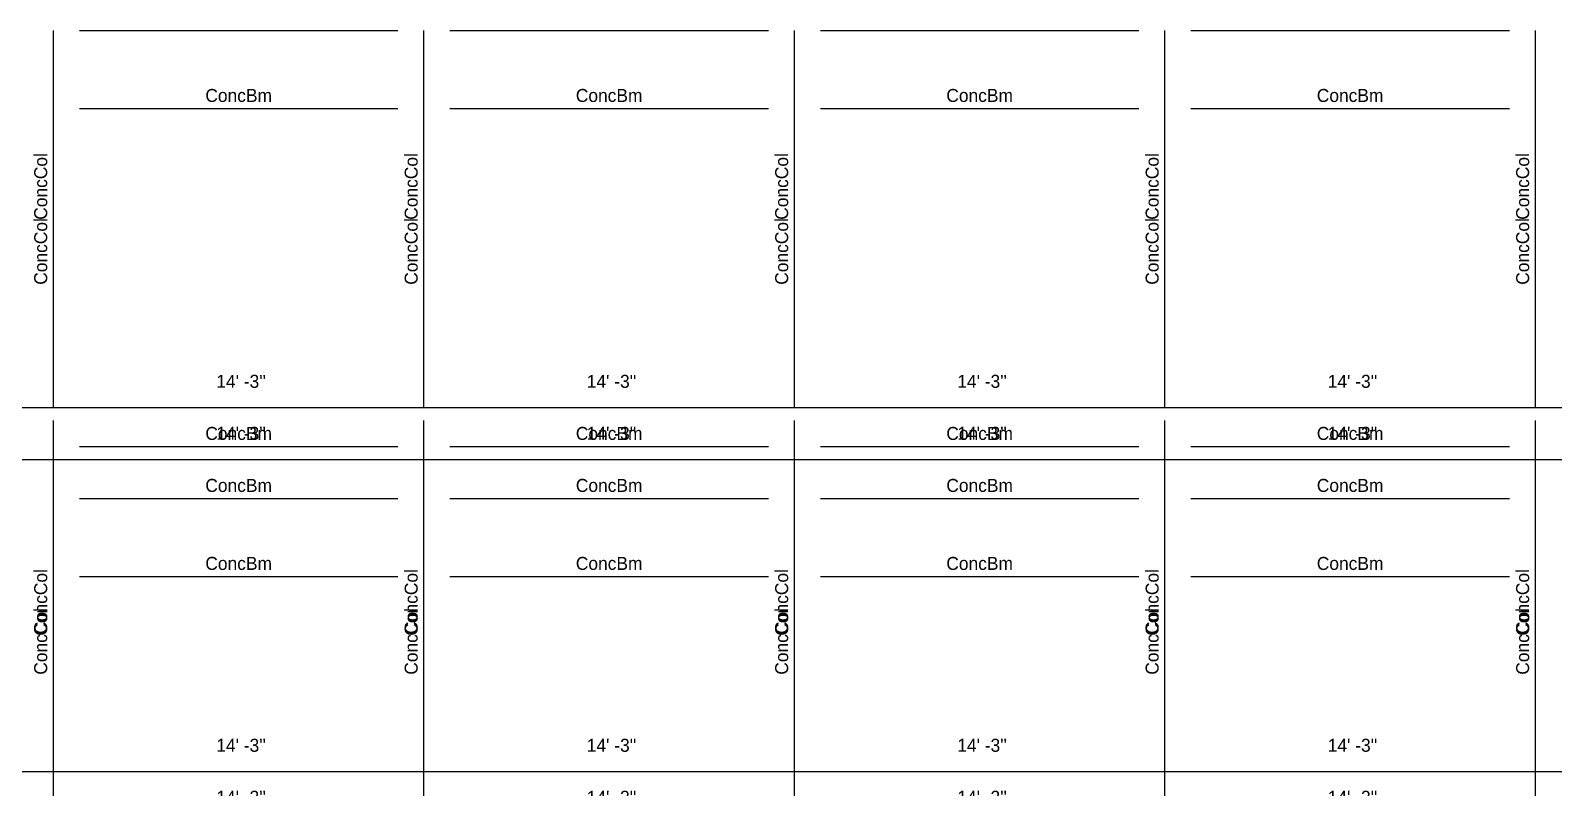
# Model space of a CAD drawing. Extents: x -38 to 2998, y -195 to 11529.
# Drawn here: x 1589 to 2292, y 227 to 576 of the extents above; entities that cross this region are included whole.
import ezdxf
from ezdxf.enums import TextEntityAlignment as Align

# ---------------------------------------------------------------- set-up
doc = ezdxf.new("R2010")
doc.units = 0
doc.header["$MEASUREMENT"] = 0
doc.layers.get('0').update_dxf_attribs({"linetype": 'CONTINUOUS'})
for name, color, linetype in [('CENTERLINES', 7, 'CONTINUOUS'), ('DIMENSIONS', 4, 'CONTINUOUS'), ('TEXT', 5, 'CONTINUOUS')]:
    doc.layers.add(name, color=color, linetype=linetype)
doc.dimstyles.get("Standard").update_dxf_attribs({"dimtxt": 0.18, "dimasz": 0.18, "dimexe": 0.18, "dimexo": 0.0625, "dimgap": 0.09, "dimtad": 0, "dimtih": 1, "dimtoh": 1, "dimdec": 4, "dimzin": 0, "dimtxsty": 'STANDARD', "dimcen": 0.09, "dimazin": 3, "dimtfac": 1, "dimtdec": 4, "dimtofl": 0, "dimtmove": 0, "dimatfit": 3, "dimtolj": 1, "dimtzin": 0})

# ---------------------------------------------------------------- blocks, each defined once
blk = doc.blocks.new('*D7614')
at = {"color": 1, "linetype": 'BYBLOCK'}
for points in [[(1433.73, 214.77), (1432.67, 213.71), (1425.25, 206.29), (1424.19, 205.23)], [(1604.73, 214.77), (1603.67, 213.71), (1596.25, 206.29), (1595.19, 205.23)]]:
    blk.add_solid(points, dxfattribs=at)
at = {"layer": 'DIMENSIONS', "color": 9, "linetype": 'BYBLOCK'}
for p, q in [((1428.96, 210), (1428.96, 228)), ((1599.96, 210), (1599.96, 228))]:
    blk.add_line(p, q, dxfattribs=at)
at = {"layer": 'DIMENSIONS', "color": 0, "linetype": 'BYBLOCK'}
blk.add_line((1428.96, 210), (1599.96, 210), dxfattribs=at)
at = {"layer": 'DIMENSIONS', "color": 0, "linetype": 'BYBLOCK', "insert": (1514.46, 222), "char_height": 6, "attachment_point": 5}
blk.add_mtext("\\A1; 14' -3''", dxfattribs=at)
blk = doc.blocks.new('*D7615')
at = {"color": 1, "linetype": 'BYBLOCK'}
for points in [[(1604.73, 214.77), (1603.67, 213.71), (1596.25, 206.29), (1595.19, 205.23)], [(1775.73, 214.77), (1774.67, 213.71), (1767.25, 206.29), (1766.19, 205.23)]]:
    blk.add_solid(points, dxfattribs=at)
at = {"layer": 'DIMENSIONS', "color": 9, "linetype": 'BYBLOCK'}
for p, q in [((1599.96, 210), (1599.96, 228)), ((1770.96, 210), (1770.96, 228))]:
    blk.add_line(p, q, dxfattribs=at)
at = {"layer": 'DIMENSIONS', "color": 0, "linetype": 'BYBLOCK'}
blk.add_line((1599.96, 210), (1770.96, 210), dxfattribs=at)
at = {"layer": 'DIMENSIONS', "color": 0, "linetype": 'BYBLOCK', "insert": (1685.46, 222), "char_height": 6, "attachment_point": 5}
blk.add_mtext("\\A1; 14' -3''", dxfattribs=at)
blk = doc.blocks.new('*D7616')
at = {"color": 1, "linetype": 'BYBLOCK'}
for points in [[(1775.73, 214.77), (1774.67, 213.71), (1767.25, 206.29), (1766.19, 205.23)], [(1946.73, 214.77), (1945.67, 213.71), (1938.25, 206.29), (1937.19, 205.23)]]:
    blk.add_solid(points, dxfattribs=at)
at = {"layer": 'DIMENSIONS', "color": 9, "linetype": 'BYBLOCK'}
for p, q in [((1770.96, 210), (1770.96, 228)), ((1941.96, 210), (1941.96, 228))]:
    blk.add_line(p, q, dxfattribs=at)
at = {"layer": 'DIMENSIONS', "color": 0, "linetype": 'BYBLOCK'}
blk.add_line((1770.96, 210), (1941.96, 210), dxfattribs=at)
at = {"layer": 'DIMENSIONS', "color": 0, "linetype": 'BYBLOCK', "insert": (1856.46, 222), "char_height": 6, "attachment_point": 5}
blk.add_mtext("\\A1; 14' -3''", dxfattribs=at)
blk = doc.blocks.new('*D7617')
at = {"color": 1, "linetype": 'BYBLOCK'}
for points in [[(1946.73, 214.77), (1945.67, 213.71), (1938.25, 206.29), (1937.19, 205.23)], [(2117.73, 214.77), (2116.67, 213.71), (2109.25, 206.29), (2108.19, 205.23)]]:
    blk.add_solid(points, dxfattribs=at)
at = {"layer": 'DIMENSIONS', "color": 9, "linetype": 'BYBLOCK'}
for p, q in [((1941.96, 210), (1941.96, 228)), ((2112.96, 210), (2112.96, 228))]:
    blk.add_line(p, q, dxfattribs=at)
at = {"layer": 'DIMENSIONS', "color": 0, "linetype": 'BYBLOCK'}
blk.add_line((1941.96, 210), (2112.96, 210), dxfattribs=at)
at = {"layer": 'DIMENSIONS', "color": 0, "linetype": 'BYBLOCK', "insert": (2027.46, 222), "char_height": 6, "attachment_point": 5}
blk.add_mtext("\\A1; 14' -3''", dxfattribs=at)
blk = doc.blocks.new('*D7618')
at = {"color": 1, "linetype": 'BYBLOCK'}
for points in [[(2117.73, 214.77), (2116.67, 213.71), (2109.25, 206.29), (2108.19, 205.23)], [(2288.73, 214.77), (2287.67, 213.71), (2280.25, 206.29), (2279.19, 205.23)]]:
    blk.add_solid(points, dxfattribs=at)
at = {"layer": 'DIMENSIONS', "color": 9, "linetype": 'BYBLOCK'}
for p, q in [((2112.96, 210), (2112.96, 228)), ((2283.96, 210), (2283.96, 228))]:
    blk.add_line(p, q, dxfattribs=at)
at = {"layer": 'DIMENSIONS', "color": 0, "linetype": 'BYBLOCK'}
blk.add_line((2112.96, 210), (2283.96, 210), dxfattribs=at)
at = {"layer": 'DIMENSIONS', "color": 0, "linetype": 'BYBLOCK', "insert": (2198.46, 222), "char_height": 6, "attachment_point": 5}
blk.add_mtext("\\A1; 14' -3''", dxfattribs=at)
blk = doc.blocks.new('*D7619')
at = {"color": 1, "linetype": 'BYBLOCK'}
for points in [[(2288.73, 214.77), (2287.67, 213.71), (2280.25, 206.29), (2279.19, 205.23)], [(2459.73, 214.77), (2458.67, 213.71), (2451.25, 206.29), (2450.19, 205.23)]]:
    blk.add_solid(points, dxfattribs=at)
at = {"layer": 'DIMENSIONS', "color": 9, "linetype": 'BYBLOCK'}
for p, q in [((2283.96, 210), (2283.96, 228)), ((2454.96, 210), (2454.96, 228))]:
    blk.add_line(p, q, dxfattribs=at)
at = {"layer": 'DIMENSIONS', "color": 0, "linetype": 'BYBLOCK'}
blk.add_line((2283.96, 210), (2454.96, 210), dxfattribs=at)
at = {"layer": 'DIMENSIONS', "color": 0, "linetype": 'BYBLOCK', "insert": (2369.46, 222), "char_height": 6, "attachment_point": 5}
blk.add_mtext("\\A1; 14' -3''", dxfattribs=at)
blk = doc.blocks.new('*D7635')
at = {"color": 1, "linetype": 'BYBLOCK'}
for points in [[(1433.73, 406.77), (1432.67, 405.71), (1425.25, 398.29), (1424.19, 397.23)], [(1604.73, 406.77), (1603.67, 405.71), (1596.25, 398.29), (1595.19, 397.23)]]:
    blk.add_solid(points, dxfattribs=at)
at = {"layer": 'DIMENSIONS', "color": 9, "linetype": 'BYBLOCK'}
for p, q in [((1428.96, 402), (1428.96, 420)), ((1599.96, 402), (1599.96, 420))]:
    blk.add_line(p, q, dxfattribs=at)
at = {"layer": 'DIMENSIONS', "color": 0, "linetype": 'BYBLOCK'}
blk.add_line((1428.96, 402), (1599.96, 402), dxfattribs=at)
at = {"layer": 'DIMENSIONS', "color": 0, "linetype": 'BYBLOCK', "insert": (1514.46, 414), "char_height": 6, "attachment_point": 5}
blk.add_mtext("\\A1; 14' -3''", dxfattribs=at)
blk = doc.blocks.new('*D7636')
at = {"color": 1, "linetype": 'BYBLOCK'}
for points in [[(1604.73, 406.77), (1603.67, 405.71), (1596.25, 398.29), (1595.19, 397.23)], [(1775.73, 406.77), (1774.67, 405.71), (1767.25, 398.29), (1766.19, 397.23)]]:
    blk.add_solid(points, dxfattribs=at)
at = {"layer": 'DIMENSIONS', "color": 9, "linetype": 'BYBLOCK'}
for p, q in [((1599.96, 402), (1599.96, 420)), ((1770.96, 402), (1770.96, 420))]:
    blk.add_line(p, q, dxfattribs=at)
at = {"layer": 'DIMENSIONS', "color": 0, "linetype": 'BYBLOCK'}
blk.add_line((1599.96, 402), (1770.96, 402), dxfattribs=at)
at = {"layer": 'DIMENSIONS', "color": 0, "linetype": 'BYBLOCK', "insert": (1685.46, 414), "char_height": 6, "attachment_point": 5}
blk.add_mtext("\\A1; 14' -3''", dxfattribs=at)
blk = doc.blocks.new('*D7637')
at = {"color": 1, "linetype": 'BYBLOCK'}
for points in [[(1775.73, 406.77), (1774.67, 405.71), (1767.25, 398.29), (1766.19, 397.23)], [(1946.73, 406.77), (1945.67, 405.71), (1938.25, 398.29), (1937.19, 397.23)]]:
    blk.add_solid(points, dxfattribs=at)
at = {"layer": 'DIMENSIONS', "color": 9, "linetype": 'BYBLOCK'}
for p, q in [((1770.96, 402), (1770.96, 420)), ((1941.96, 402), (1941.96, 420))]:
    blk.add_line(p, q, dxfattribs=at)
at = {"layer": 'DIMENSIONS', "color": 0, "linetype": 'BYBLOCK'}
blk.add_line((1770.96, 402), (1941.96, 402), dxfattribs=at)
at = {"layer": 'DIMENSIONS', "color": 0, "linetype": 'BYBLOCK', "insert": (1856.46, 414), "char_height": 6, "attachment_point": 5}
blk.add_mtext("\\A1; 14' -3''", dxfattribs=at)
blk = doc.blocks.new('*D7638')
at = {"color": 1, "linetype": 'BYBLOCK'}
for points in [[(1946.73, 406.77), (1945.67, 405.71), (1938.25, 398.29), (1937.19, 397.23)], [(2117.73, 406.77), (2116.67, 405.71), (2109.25, 398.29), (2108.19, 397.23)]]:
    blk.add_solid(points, dxfattribs=at)
at = {"layer": 'DIMENSIONS', "color": 9, "linetype": 'BYBLOCK'}
for p, q in [((1941.96, 402), (1941.96, 420)), ((2112.96, 402), (2112.96, 420))]:
    blk.add_line(p, q, dxfattribs=at)
at = {"layer": 'DIMENSIONS', "color": 0, "linetype": 'BYBLOCK'}
blk.add_line((1941.96, 402), (2112.96, 402), dxfattribs=at)
at = {"layer": 'DIMENSIONS', "color": 0, "linetype": 'BYBLOCK', "insert": (2027.46, 414), "char_height": 6, "attachment_point": 5}
blk.add_mtext("\\A1; 14' -3''", dxfattribs=at)
blk = doc.blocks.new('*D7639')
at = {"color": 1, "linetype": 'BYBLOCK'}
for points in [[(2117.73, 406.77), (2116.67, 405.71), (2109.25, 398.29), (2108.19, 397.23)], [(2288.73, 406.77), (2287.67, 405.71), (2280.25, 398.29), (2279.19, 397.23)]]:
    blk.add_solid(points, dxfattribs=at)
at = {"layer": 'DIMENSIONS', "color": 9, "linetype": 'BYBLOCK'}
for p, q in [((2112.96, 402), (2112.96, 420)), ((2283.96, 402), (2283.96, 420))]:
    blk.add_line(p, q, dxfattribs=at)
at = {"layer": 'DIMENSIONS', "color": 0, "linetype": 'BYBLOCK'}
blk.add_line((2112.96, 402), (2283.96, 402), dxfattribs=at)
at = {"layer": 'DIMENSIONS', "color": 0, "linetype": 'BYBLOCK', "insert": (2198.46, 414), "char_height": 6, "attachment_point": 5}
blk.add_mtext("\\A1; 14' -3''", dxfattribs=at)
blk = doc.blocks.new('*D7640')
at = {"color": 1, "linetype": 'BYBLOCK'}
for points in [[(2288.73, 406.77), (2287.67, 405.71), (2280.25, 398.29), (2279.19, 397.23)], [(2459.73, 406.77), (2458.67, 405.71), (2451.25, 398.29), (2450.19, 397.23)]]:
    blk.add_solid(points, dxfattribs=at)
at = {"layer": 'DIMENSIONS', "color": 9, "linetype": 'BYBLOCK'}
for p, q in [((2283.96, 402), (2283.96, 420)), ((2454.96, 402), (2454.96, 420))]:
    blk.add_line(p, q, dxfattribs=at)
at = {"layer": 'DIMENSIONS', "color": 0, "linetype": 'BYBLOCK'}
blk.add_line((2283.96, 402), (2454.96, 402), dxfattribs=at)
at = {"layer": 'DIMENSIONS', "color": 0, "linetype": 'BYBLOCK', "insert": (2369.46, 414), "char_height": 6, "attachment_point": 5}
blk.add_mtext("\\A1; 14' -3''", dxfattribs=at)
blk = doc.blocks.new('*D8105')
at = {"color": 1, "linetype": 'BYBLOCK'}
for points in [[(1433.73, 382.77), (1432.67, 381.71), (1425.25, 374.29), (1424.19, 373.23)], [(1604.73, 382.77), (1603.67, 381.71), (1596.25, 374.29), (1595.19, 373.23)]]:
    blk.add_solid(points, dxfattribs=at)
at = {"layer": 'DIMENSIONS', "color": 9, "linetype": 'BYBLOCK'}
for p, q in [((1428.96, 378), (1428.96, 396)), ((1599.96, 378), (1599.96, 396))]:
    blk.add_line(p, q, dxfattribs=at)
at = {"layer": 'DIMENSIONS', "color": 0, "linetype": 'BYBLOCK'}
blk.add_line((1428.96, 378), (1599.96, 378), dxfattribs=at)
at = {"layer": 'DIMENSIONS', "color": 0, "linetype": 'BYBLOCK', "insert": (1514.46, 390), "char_height": 6, "attachment_point": 5}
blk.add_mtext("\\A1; 14' -3''", dxfattribs=at)
blk = doc.blocks.new('*D8106')
at = {"color": 1, "linetype": 'BYBLOCK'}
for points in [[(1604.73, 382.77), (1603.67, 381.71), (1596.25, 374.29), (1595.19, 373.23)], [(1775.73, 382.77), (1774.67, 381.71), (1767.25, 374.29), (1766.19, 373.23)]]:
    blk.add_solid(points, dxfattribs=at)
at = {"layer": 'DIMENSIONS', "color": 9, "linetype": 'BYBLOCK'}
for p, q in [((1599.96, 378), (1599.96, 396)), ((1770.96, 378), (1770.96, 396))]:
    blk.add_line(p, q, dxfattribs=at)
at = {"layer": 'DIMENSIONS', "color": 0, "linetype": 'BYBLOCK'}
blk.add_line((1599.96, 378), (1770.96, 378), dxfattribs=at)
at = {"layer": 'DIMENSIONS', "color": 0, "linetype": 'BYBLOCK', "insert": (1685.46, 390), "char_height": 6, "attachment_point": 5}
blk.add_mtext("\\A1; 14' -3''", dxfattribs=at)
blk = doc.blocks.new('*D8107')
at = {"color": 1, "linetype": 'BYBLOCK'}
for points in [[(1775.73, 382.77), (1774.67, 381.71), (1767.25, 374.29), (1766.19, 373.23)], [(1946.73, 382.77), (1945.67, 381.71), (1938.25, 374.29), (1937.19, 373.23)]]:
    blk.add_solid(points, dxfattribs=at)
at = {"layer": 'DIMENSIONS', "color": 9, "linetype": 'BYBLOCK'}
for p, q in [((1770.96, 378), (1770.96, 396)), ((1941.96, 378), (1941.96, 396))]:
    blk.add_line(p, q, dxfattribs=at)
at = {"layer": 'DIMENSIONS', "color": 0, "linetype": 'BYBLOCK'}
blk.add_line((1770.96, 378), (1941.96, 378), dxfattribs=at)
at = {"layer": 'DIMENSIONS', "color": 0, "linetype": 'BYBLOCK', "insert": (1856.46, 390), "char_height": 6, "attachment_point": 5}
blk.add_mtext("\\A1; 14' -3''", dxfattribs=at)
blk = doc.blocks.new('*D8108')
at = {"color": 1, "linetype": 'BYBLOCK'}
for points in [[(1946.73, 382.77), (1945.67, 381.71), (1938.25, 374.29), (1937.19, 373.23)], [(2117.73, 382.77), (2116.67, 381.71), (2109.25, 374.29), (2108.19, 373.23)]]:
    blk.add_solid(points, dxfattribs=at)
at = {"layer": 'DIMENSIONS', "color": 9, "linetype": 'BYBLOCK'}
for p, q in [((1941.96, 378), (1941.96, 396)), ((2112.96, 378), (2112.96, 396))]:
    blk.add_line(p, q, dxfattribs=at)
at = {"layer": 'DIMENSIONS', "color": 0, "linetype": 'BYBLOCK'}
blk.add_line((1941.96, 378), (2112.96, 378), dxfattribs=at)
at = {"layer": 'DIMENSIONS', "color": 0, "linetype": 'BYBLOCK', "insert": (2027.46, 390), "char_height": 6, "attachment_point": 5}
blk.add_mtext("\\A1; 14' -3''", dxfattribs=at)
blk = doc.blocks.new('*D8109')
at = {"color": 1, "linetype": 'BYBLOCK'}
for points in [[(2117.73, 382.77), (2116.67, 381.71), (2109.25, 374.29), (2108.19, 373.23)], [(2288.73, 382.77), (2287.67, 381.71), (2280.25, 374.29), (2279.19, 373.23)]]:
    blk.add_solid(points, dxfattribs=at)
at = {"layer": 'DIMENSIONS', "color": 9, "linetype": 'BYBLOCK'}
for p, q in [((2112.96, 378), (2112.96, 396)), ((2283.96, 378), (2283.96, 396))]:
    blk.add_line(p, q, dxfattribs=at)
at = {"layer": 'DIMENSIONS', "color": 0, "linetype": 'BYBLOCK'}
blk.add_line((2112.96, 378), (2283.96, 378), dxfattribs=at)
at = {"layer": 'DIMENSIONS', "color": 0, "linetype": 'BYBLOCK', "insert": (2198.46, 390), "char_height": 6, "attachment_point": 5}
blk.add_mtext("\\A1; 14' -3''", dxfattribs=at)
blk = doc.blocks.new('*D8110')
at = {"color": 1, "linetype": 'BYBLOCK'}
for points in [[(2288.73, 382.77), (2287.67, 381.71), (2280.25, 374.29), (2279.19, 373.23)], [(2459.73, 382.77), (2458.67, 381.71), (2451.25, 374.29), (2450.19, 373.23)]]:
    blk.add_solid(points, dxfattribs=at)
at = {"layer": 'DIMENSIONS', "color": 9, "linetype": 'BYBLOCK'}
for p, q in [((2283.96, 378), (2283.96, 396)), ((2454.96, 378), (2454.96, 396))]:
    blk.add_line(p, q, dxfattribs=at)
at = {"layer": 'DIMENSIONS', "color": 0, "linetype": 'BYBLOCK'}
blk.add_line((2283.96, 378), (2454.96, 378), dxfattribs=at)
at = {"layer": 'DIMENSIONS', "color": 0, "linetype": 'BYBLOCK', "insert": (2369.46, 390), "char_height": 6, "attachment_point": 5}
blk.add_mtext("\\A1; 14' -3''", dxfattribs=at)
blk = doc.blocks.new('*D8575')
at = {"color": 1, "linetype": 'BYBLOCK'}
for points in [[(1433.73, 382.77), (1432.67, 381.71), (1425.25, 374.29), (1424.19, 373.23)], [(1604.73, 382.77), (1603.67, 381.71), (1596.25, 374.29), (1595.19, 373.23)]]:
    blk.add_solid(points, dxfattribs=at)
at = {"layer": 'DIMENSIONS', "color": 9, "linetype": 'BYBLOCK'}
for p, q in [((1428.96, 378), (1428.96, 396)), ((1599.96, 378), (1599.96, 396))]:
    blk.add_line(p, q, dxfattribs=at)
at = {"layer": 'DIMENSIONS', "color": 0, "linetype": 'BYBLOCK'}
blk.add_line((1428.96, 378), (1599.96, 378), dxfattribs=at)
at = {"layer": 'DIMENSIONS', "color": 0, "linetype": 'BYBLOCK', "insert": (1514.46, 390), "char_height": 6, "attachment_point": 5}
blk.add_mtext("\\A1; 14' -3''", dxfattribs=at)
blk = doc.blocks.new('*D8576')
at = {"color": 1, "linetype": 'BYBLOCK'}
for points in [[(1604.73, 382.77), (1603.67, 381.71), (1596.25, 374.29), (1595.19, 373.23)], [(1775.73, 382.77), (1774.67, 381.71), (1767.25, 374.29), (1766.19, 373.23)]]:
    blk.add_solid(points, dxfattribs=at)
at = {"layer": 'DIMENSIONS', "color": 9, "linetype": 'BYBLOCK'}
for p, q in [((1599.96, 378), (1599.96, 396)), ((1770.96, 378), (1770.96, 396))]:
    blk.add_line(p, q, dxfattribs=at)
at = {"layer": 'DIMENSIONS', "color": 0, "linetype": 'BYBLOCK'}
blk.add_line((1599.96, 378), (1770.96, 378), dxfattribs=at)
at = {"layer": 'DIMENSIONS', "color": 0, "linetype": 'BYBLOCK', "insert": (1685.46, 390), "char_height": 6, "attachment_point": 5}
blk.add_mtext("\\A1; 14' -3''", dxfattribs=at)
blk = doc.blocks.new('*D8577')
at = {"color": 1, "linetype": 'BYBLOCK'}
for points in [[(1775.73, 382.77), (1774.67, 381.71), (1767.25, 374.29), (1766.19, 373.23)], [(1946.73, 382.77), (1945.67, 381.71), (1938.25, 374.29), (1937.19, 373.23)]]:
    blk.add_solid(points, dxfattribs=at)
at = {"layer": 'DIMENSIONS', "color": 9, "linetype": 'BYBLOCK'}
for p, q in [((1770.96, 378), (1770.96, 396)), ((1941.96, 378), (1941.96, 396))]:
    blk.add_line(p, q, dxfattribs=at)
at = {"layer": 'DIMENSIONS', "color": 0, "linetype": 'BYBLOCK'}
blk.add_line((1770.96, 378), (1941.96, 378), dxfattribs=at)
at = {"layer": 'DIMENSIONS', "color": 0, "linetype": 'BYBLOCK', "insert": (1856.46, 390), "char_height": 6, "attachment_point": 5}
blk.add_mtext("\\A1; 14' -3''", dxfattribs=at)
blk = doc.blocks.new('*D8578')
at = {"color": 1, "linetype": 'BYBLOCK'}
for points in [[(1946.73, 382.77), (1945.67, 381.71), (1938.25, 374.29), (1937.19, 373.23)], [(2117.73, 382.77), (2116.67, 381.71), (2109.25, 374.29), (2108.19, 373.23)]]:
    blk.add_solid(points, dxfattribs=at)
at = {"layer": 'DIMENSIONS', "color": 9, "linetype": 'BYBLOCK'}
for p, q in [((1941.96, 378), (1941.96, 396)), ((2112.96, 378), (2112.96, 396))]:
    blk.add_line(p, q, dxfattribs=at)
at = {"layer": 'DIMENSIONS', "color": 0, "linetype": 'BYBLOCK'}
blk.add_line((1941.96, 378), (2112.96, 378), dxfattribs=at)
at = {"layer": 'DIMENSIONS', "color": 0, "linetype": 'BYBLOCK', "insert": (2027.46, 390), "char_height": 6, "attachment_point": 5}
blk.add_mtext("\\A1; 14' -3''", dxfattribs=at)
blk = doc.blocks.new('*D8579')
at = {"color": 1, "linetype": 'BYBLOCK'}
for points in [[(2117.73, 382.77), (2116.67, 381.71), (2109.25, 374.29), (2108.19, 373.23)], [(2288.73, 382.77), (2287.67, 381.71), (2280.25, 374.29), (2279.19, 373.23)]]:
    blk.add_solid(points, dxfattribs=at)
at = {"layer": 'DIMENSIONS', "color": 9, "linetype": 'BYBLOCK'}
for p, q in [((2112.96, 378), (2112.96, 396)), ((2283.96, 378), (2283.96, 396))]:
    blk.add_line(p, q, dxfattribs=at)
at = {"layer": 'DIMENSIONS', "color": 0, "linetype": 'BYBLOCK'}
blk.add_line((2112.96, 378), (2283.96, 378), dxfattribs=at)
at = {"layer": 'DIMENSIONS', "color": 0, "linetype": 'BYBLOCK', "insert": (2198.46, 390), "char_height": 6, "attachment_point": 5}
blk.add_mtext("\\A1; 14' -3''", dxfattribs=at)
blk = doc.blocks.new('*D8580')
at = {"color": 1, "linetype": 'BYBLOCK'}
for points in [[(2288.73, 382.77), (2287.67, 381.71), (2280.25, 374.29), (2279.19, 373.23)], [(2459.73, 382.77), (2458.67, 381.71), (2451.25, 374.29), (2450.19, 373.23)]]:
    blk.add_solid(points, dxfattribs=at)
at = {"layer": 'DIMENSIONS', "color": 9, "linetype": 'BYBLOCK'}
for p, q in [((2283.96, 378), (2283.96, 396)), ((2454.96, 378), (2454.96, 396))]:
    blk.add_line(p, q, dxfattribs=at)
at = {"layer": 'DIMENSIONS', "color": 0, "linetype": 'BYBLOCK'}
blk.add_line((2283.96, 378), (2454.96, 378), dxfattribs=at)
at = {"layer": 'DIMENSIONS', "color": 0, "linetype": 'BYBLOCK', "insert": (2369.46, 390), "char_height": 6, "attachment_point": 5}
blk.add_mtext("\\A1; 14' -3''", dxfattribs=at)
blk = doc.blocks.new('*D9045')
at = {"color": 1, "linetype": 'BYBLOCK'}
for points in [[(1433.73, 382.77), (1432.67, 381.71), (1425.25, 374.29), (1424.19, 373.23)], [(1604.73, 382.77), (1603.67, 381.71), (1596.25, 374.29), (1595.19, 373.23)]]:
    blk.add_solid(points, dxfattribs=at)
at = {"layer": 'DIMENSIONS', "color": 9, "linetype": 'BYBLOCK'}
for p, q in [((1428.96, 378), (1428.96, 396)), ((1599.96, 378), (1599.96, 396))]:
    blk.add_line(p, q, dxfattribs=at)
at = {"layer": 'DIMENSIONS', "color": 0, "linetype": 'BYBLOCK'}
blk.add_line((1428.96, 378), (1599.96, 378), dxfattribs=at)
at = {"layer": 'DIMENSIONS', "color": 0, "linetype": 'BYBLOCK', "insert": (1514.46, 390), "char_height": 6, "attachment_point": 5}
blk.add_mtext("\\A1; 14' -3''", dxfattribs=at)
blk = doc.blocks.new('*D9046')
at = {"color": 1, "linetype": 'BYBLOCK'}
for points in [[(1604.73, 382.77), (1603.67, 381.71), (1596.25, 374.29), (1595.19, 373.23)], [(1775.73, 382.77), (1774.67, 381.71), (1767.25, 374.29), (1766.19, 373.23)]]:
    blk.add_solid(points, dxfattribs=at)
at = {"layer": 'DIMENSIONS', "color": 9, "linetype": 'BYBLOCK'}
for p, q in [((1599.96, 378), (1599.96, 396)), ((1770.96, 378), (1770.96, 396))]:
    blk.add_line(p, q, dxfattribs=at)
at = {"layer": 'DIMENSIONS', "color": 0, "linetype": 'BYBLOCK'}
blk.add_line((1599.96, 378), (1770.96, 378), dxfattribs=at)
at = {"layer": 'DIMENSIONS', "color": 0, "linetype": 'BYBLOCK', "insert": (1685.46, 390), "char_height": 6, "attachment_point": 5}
blk.add_mtext("\\A1; 14' -3''", dxfattribs=at)
blk = doc.blocks.new('*D9047')
at = {"color": 1, "linetype": 'BYBLOCK'}
for points in [[(1775.73, 382.77), (1774.67, 381.71), (1767.25, 374.29), (1766.19, 373.23)], [(1946.73, 382.77), (1945.67, 381.71), (1938.25, 374.29), (1937.19, 373.23)]]:
    blk.add_solid(points, dxfattribs=at)
at = {"layer": 'DIMENSIONS', "color": 9, "linetype": 'BYBLOCK'}
for p, q in [((1770.96, 378), (1770.96, 396)), ((1941.96, 378), (1941.96, 396))]:
    blk.add_line(p, q, dxfattribs=at)
at = {"layer": 'DIMENSIONS', "color": 0, "linetype": 'BYBLOCK'}
blk.add_line((1770.96, 378), (1941.96, 378), dxfattribs=at)
at = {"layer": 'DIMENSIONS', "color": 0, "linetype": 'BYBLOCK', "insert": (1856.46, 390), "char_height": 6, "attachment_point": 5}
blk.add_mtext("\\A1; 14' -3''", dxfattribs=at)
blk = doc.blocks.new('*D9048')
at = {"color": 1, "linetype": 'BYBLOCK'}
for points in [[(1946.73, 382.77), (1945.67, 381.71), (1938.25, 374.29), (1937.19, 373.23)], [(2117.73, 382.77), (2116.67, 381.71), (2109.25, 374.29), (2108.19, 373.23)]]:
    blk.add_solid(points, dxfattribs=at)
at = {"layer": 'DIMENSIONS', "color": 9, "linetype": 'BYBLOCK'}
for p, q in [((1941.96, 378), (1941.96, 396)), ((2112.96, 378), (2112.96, 396))]:
    blk.add_line(p, q, dxfattribs=at)
at = {"layer": 'DIMENSIONS', "color": 0, "linetype": 'BYBLOCK'}
blk.add_line((1941.96, 378), (2112.96, 378), dxfattribs=at)
at = {"layer": 'DIMENSIONS', "color": 0, "linetype": 'BYBLOCK', "insert": (2027.46, 390), "char_height": 6, "attachment_point": 5}
blk.add_mtext("\\A1; 14' -3''", dxfattribs=at)
blk = doc.blocks.new('*D9049')
at = {"color": 1, "linetype": 'BYBLOCK'}
for points in [[(2117.73, 382.77), (2116.67, 381.71), (2109.25, 374.29), (2108.19, 373.23)], [(2288.73, 382.77), (2287.67, 381.71), (2280.25, 374.29), (2279.19, 373.23)]]:
    blk.add_solid(points, dxfattribs=at)
at = {"layer": 'DIMENSIONS', "color": 9, "linetype": 'BYBLOCK'}
for p, q in [((2112.96, 378), (2112.96, 396)), ((2283.96, 378), (2283.96, 396))]:
    blk.add_line(p, q, dxfattribs=at)
at = {"layer": 'DIMENSIONS', "color": 0, "linetype": 'BYBLOCK'}
blk.add_line((2112.96, 378), (2283.96, 378), dxfattribs=at)
at = {"layer": 'DIMENSIONS', "color": 0, "linetype": 'BYBLOCK', "insert": (2198.46, 390), "char_height": 6, "attachment_point": 5}
blk.add_mtext("\\A1; 14' -3''", dxfattribs=at)
blk = doc.blocks.new('*D9050')
at = {"color": 1, "linetype": 'BYBLOCK'}
for points in [[(2288.73, 382.77), (2287.67, 381.71), (2280.25, 374.29), (2279.19, 373.23)], [(2459.73, 382.77), (2458.67, 381.71), (2451.25, 374.29), (2450.19, 373.23)]]:
    blk.add_solid(points, dxfattribs=at)
at = {"layer": 'DIMENSIONS', "color": 9, "linetype": 'BYBLOCK'}
for p, q in [((2283.96, 378), (2283.96, 396)), ((2454.96, 378), (2454.96, 396))]:
    blk.add_line(p, q, dxfattribs=at)
at = {"layer": 'DIMENSIONS', "color": 0, "linetype": 'BYBLOCK'}
blk.add_line((2283.96, 378), (2454.96, 378), dxfattribs=at)
at = {"layer": 'DIMENSIONS', "color": 0, "linetype": 'BYBLOCK', "insert": (2369.46, 390), "char_height": 6, "attachment_point": 5}
blk.add_mtext("\\A1; 14' -3''", dxfattribs=at)
blk = doc.blocks.new('*D9515')
at = {"color": 1, "linetype": 'BYBLOCK'}
for points in [[(1433.73, 238.77), (1432.67, 237.71), (1425.25, 230.29), (1424.19, 229.23)], [(1604.73, 238.77), (1603.67, 237.71), (1596.25, 230.29), (1595.19, 229.23)]]:
    blk.add_solid(points, dxfattribs=at)
at = {"layer": 'DIMENSIONS', "color": 9, "linetype": 'BYBLOCK'}
for p, q in [((1428.96, 234), (1428.96, 252)), ((1599.96, 234), (1599.96, 252))]:
    blk.add_line(p, q, dxfattribs=at)
at = {"layer": 'DIMENSIONS', "color": 0, "linetype": 'BYBLOCK'}
blk.add_line((1428.96, 234), (1599.96, 234), dxfattribs=at)
at = {"layer": 'DIMENSIONS', "color": 0, "linetype": 'BYBLOCK', "insert": (1514.46, 246), "char_height": 6, "attachment_point": 5}
blk.add_mtext("\\A1; 14' -3''", dxfattribs=at)
blk = doc.blocks.new('*D9516')
at = {"color": 1, "linetype": 'BYBLOCK'}
for points in [[(1604.73, 238.77), (1603.67, 237.71), (1596.25, 230.29), (1595.19, 229.23)], [(1775.73, 238.77), (1774.67, 237.71), (1767.25, 230.29), (1766.19, 229.23)]]:
    blk.add_solid(points, dxfattribs=at)
at = {"layer": 'DIMENSIONS', "color": 9, "linetype": 'BYBLOCK'}
for p, q in [((1599.96, 234), (1599.96, 252)), ((1770.96, 234), (1770.96, 252))]:
    blk.add_line(p, q, dxfattribs=at)
at = {"layer": 'DIMENSIONS', "color": 0, "linetype": 'BYBLOCK'}
blk.add_line((1599.96, 234), (1770.96, 234), dxfattribs=at)
at = {"layer": 'DIMENSIONS', "color": 0, "linetype": 'BYBLOCK', "insert": (1685.46, 246), "char_height": 6, "attachment_point": 5}
blk.add_mtext("\\A1; 14' -3''", dxfattribs=at)
blk = doc.blocks.new('*D9517')
at = {"color": 1, "linetype": 'BYBLOCK'}
for points in [[(1775.73, 238.77), (1774.67, 237.71), (1767.25, 230.29), (1766.19, 229.23)], [(1946.73, 238.77), (1945.67, 237.71), (1938.25, 230.29), (1937.19, 229.23)]]:
    blk.add_solid(points, dxfattribs=at)
at = {"layer": 'DIMENSIONS', "color": 9, "linetype": 'BYBLOCK'}
for p, q in [((1770.96, 234), (1770.96, 252)), ((1941.96, 234), (1941.96, 252))]:
    blk.add_line(p, q, dxfattribs=at)
at = {"layer": 'DIMENSIONS', "color": 0, "linetype": 'BYBLOCK'}
blk.add_line((1770.96, 234), (1941.96, 234), dxfattribs=at)
at = {"layer": 'DIMENSIONS', "color": 0, "linetype": 'BYBLOCK', "insert": (1856.46, 246), "char_height": 6, "attachment_point": 5}
blk.add_mtext("\\A1; 14' -3''", dxfattribs=at)
blk = doc.blocks.new('*D9518')
at = {"color": 1, "linetype": 'BYBLOCK'}
for points in [[(1946.73, 238.77), (1945.67, 237.71), (1938.25, 230.29), (1937.19, 229.23)], [(2117.73, 238.77), (2116.67, 237.71), (2109.25, 230.29), (2108.19, 229.23)]]:
    blk.add_solid(points, dxfattribs=at)
at = {"layer": 'DIMENSIONS', "color": 9, "linetype": 'BYBLOCK'}
for p, q in [((1941.96, 234), (1941.96, 252)), ((2112.96, 234), (2112.96, 252))]:
    blk.add_line(p, q, dxfattribs=at)
at = {"layer": 'DIMENSIONS', "color": 0, "linetype": 'BYBLOCK'}
blk.add_line((1941.96, 234), (2112.96, 234), dxfattribs=at)
at = {"layer": 'DIMENSIONS', "color": 0, "linetype": 'BYBLOCK', "insert": (2027.46, 246), "char_height": 6, "attachment_point": 5}
blk.add_mtext("\\A1; 14' -3''", dxfattribs=at)
blk = doc.blocks.new('*D9519')
at = {"color": 1, "linetype": 'BYBLOCK'}
for points in [[(2117.73, 238.77), (2116.67, 237.71), (2109.25, 230.29), (2108.19, 229.23)], [(2288.73, 238.77), (2287.67, 237.71), (2280.25, 230.29), (2279.19, 229.23)]]:
    blk.add_solid(points, dxfattribs=at)
at = {"layer": 'DIMENSIONS', "color": 9, "linetype": 'BYBLOCK'}
for p, q in [((2112.96, 234), (2112.96, 252)), ((2283.96, 234), (2283.96, 252))]:
    blk.add_line(p, q, dxfattribs=at)
at = {"layer": 'DIMENSIONS', "color": 0, "linetype": 'BYBLOCK'}
blk.add_line((2112.96, 234), (2283.96, 234), dxfattribs=at)
at = {"layer": 'DIMENSIONS', "color": 0, "linetype": 'BYBLOCK', "insert": (2198.46, 246), "char_height": 6, "attachment_point": 5}
blk.add_mtext("\\A1; 14' -3''", dxfattribs=at)
blk = doc.blocks.new('*D9520')
at = {"color": 1, "linetype": 'BYBLOCK'}
for points in [[(2288.73, 238.77), (2287.67, 237.71), (2280.25, 230.29), (2279.19, 229.23)], [(2459.73, 238.77), (2458.67, 237.71), (2451.25, 230.29), (2450.19, 229.23)]]:
    blk.add_solid(points, dxfattribs=at)
at = {"layer": 'DIMENSIONS', "color": 9, "linetype": 'BYBLOCK'}
for p, q in [((2283.96, 234), (2283.96, 252)), ((2454.96, 234), (2454.96, 252))]:
    blk.add_line(p, q, dxfattribs=at)
at = {"layer": 'DIMENSIONS', "color": 0, "linetype": 'BYBLOCK'}
blk.add_line((2283.96, 234), (2454.96, 234), dxfattribs=at)
at = {"layer": 'DIMENSIONS', "color": 0, "linetype": 'BYBLOCK', "insert": (2369.46, 246), "char_height": 6, "attachment_point": 5}
blk.add_mtext("\\A1; 14' -3''", dxfattribs=at)

msp = doc.modelspace()

# ---------------------------------------------------------------- linework, layer by layer
at = {"layer": 'CENTERLINES', "color": 0, "linetype": 'CONTINUOUS'}
for p, q in [((1599.96, 432), (1599.96, 576)), ((1611.96, 576), (1758.96, 576)), ((1770.96, 432), (1770.96, 576)), ((1782.96, 576), (1929.96, 576)), ((1941.96, 432), (1941.96, 576)), ((1953.96, 576), (2100.96, 576)), ((2112.96, 432), (2112.96, 576)), ((2124.96, 576), (2271.96, 576)), ((2283.96, 432), (2283.96, 576)), ((1599.96, 408), (1599.96, 540)), ((1599.96, 408), (1599.96, 540)), ((1599.96, 408), (1599.96, 540)), ((1611.96, 540), (1758.96, 540)), ((1611.96, 540), (1758.96, 540)), ((1611.96, 540), (1758.96, 540)), ((1770.96, 408), (1770.96, 540)), ((1770.96, 408), (1770.96, 540)), ((1770.96, 408), (1770.96, 540)), ((1782.96, 540), (1929.96, 540)), ((1782.96, 540), (1929.96, 540)), ((1782.96, 540), (1929.96, 540)), ((1941.96, 408), (1941.96, 540)), ((1941.96, 408), (1941.96, 540)), ((1941.96, 408), (1941.96, 540)), ((1953.96, 540), (2100.96, 540)), ((1953.96, 540), (2100.96, 540)), ((1953.96, 540), (2100.96, 540)), ((2112.96, 408), (2112.96, 540)), ((2112.96, 408), (2112.96, 540)), ((2112.96, 408), (2112.96, 540)), ((2124.96, 540), (2271.96, 540)), ((2124.96, 540), (2271.96, 540)), ((2124.96, 540), (2271.96, 540)), ((2283.96, 408), (2283.96, 540)), ((2283.96, 408), (2283.96, 540)), ((2283.96, 408), (2283.96, 540)), ((1599.96, 240), (1599.96, 384)), ((1611.96, 384), (1758.96, 384)), ((1770.96, 240), (1770.96, 384)), ((1782.96, 384), (1929.96, 384)), ((1941.96, 240), (1941.96, 384)), ((1953.96, 384), (2100.96, 384)), ((2112.96, 240), (2112.96, 384)), ((2124.96, 384), (2271.96, 384)), ((2283.96, 240), (2283.96, 384)), ((1599.96, 228), (1599.96, 360)), ((1599.96, 228), (1599.96, 360)), ((1599.96, 228), (1599.96, 360)), ((1611.96, 360), (1758.96, 360)), ((1611.96, 360), (1758.96, 360)), ((1611.96, 360), (1758.96, 360)), ((1770.96, 228), (1770.96, 360)), ((1770.96, 228), (1770.96, 360)), ((1770.96, 228), (1770.96, 360)), ((1782.96, 360), (1929.96, 360)), ((1782.96, 360), (1929.96, 360)), ((1782.96, 360), (1929.96, 360)), ((1941.96, 228), (1941.96, 360)), ((1941.96, 228), (1941.96, 360)), ((1941.96, 228), (1941.96, 360)), ((1953.96, 360), (2100.96, 360)), ((1953.96, 360), (2100.96, 360)), ((1953.96, 360), (2100.96, 360)), ((2112.96, 228), (2112.96, 360)), ((2112.96, 228), (2112.96, 360)), ((2112.96, 228), (2112.96, 360)), ((2124.96, 360), (2271.96, 360)), ((2124.96, 360), (2271.96, 360)), ((2124.96, 360), (2271.96, 360)), ((2283.96, 228), (2283.96, 360)), ((2283.96, 228), (2283.96, 360)), ((2283.96, 228), (2283.96, 360)), ((1599.96, 264), (1599.96, 324)), ((1611.96, 324), (1758.96, 324)), ((1770.96, 264), (1770.96, 324)), ((1782.96, 324), (1929.96, 324)), ((1941.96, 264), (1941.96, 324)), ((1953.96, 324), (2100.96, 324)), ((2112.96, 264), (2112.96, 324)), ((2124.96, 324), (2271.96, 324)), ((2283.96, 264), (2283.96, 324))]:
    msp.add_line(p, q, dxfattribs=at)

# ---------------------------------------------------------------- texts
at = {"layer": 'TEXT', "color": 0}
for p in [(1685.46, 546), (1685.46, 546), (1685.46, 546), (1856.46, 546), (1856.46, 546), (1856.46, 546), (2027.46, 546), (2027.46, 546), (2027.46, 546), (2198.46, 546), (2198.46, 546), (2198.46, 546), (1685.46, 390), (1856.46, 390), (2027.46, 390), (2198.46, 390), (1685.46, 366), (1685.46, 366), (1685.46, 366), (1856.46, 366), (1856.46, 366), (1856.46, 366), (2027.46, 366), (2027.46, 366), (2027.46, 366), (2198.46, 366), (2198.46, 366), (2198.46, 366), (1685.46, 330), (1856.46, 330), (2027.46, 330), (2198.46, 330)]:
    msp.add_text('ConcBm', height=6, dxfattribs=at).set_placement(p, align=Align.MIDDLE)
for p in [(1593.96, 504), (1764.96, 504), (1935.96, 504), (2106.96, 504), (2277.96, 504), (1593.96, 474), (1593.96, 474), (1593.96, 474), (1764.96, 474), (1764.96, 474), (1764.96, 474), (1935.96, 474), (1935.96, 474), (1935.96, 474), (2106.96, 474), (2106.96, 474), (2106.96, 474), (2277.96, 474), (2277.96, 474), (2277.96, 474), (1593.96, 312), (1764.96, 312), (1935.96, 312), (2106.96, 312), (2277.96, 312), (1593.96, 294), (1593.96, 294), (1593.96, 294), (1593.96, 294), (1764.96, 294), (1764.96, 294), (1764.96, 294), (1764.96, 294), (1935.96, 294), (1935.96, 294), (1935.96, 294), (1935.96, 294), (2106.96, 294), (2106.96, 294), (2106.96, 294), (2106.96, 294), (2277.96, 294), (2277.96, 294), (2277.96, 294), (2277.96, 294)]:
    msp.add_text('ConcCol', height=6, rotation=90, dxfattribs=at).set_placement(p, align=Align.MIDDLE)

# ---------------------------------------------------------------- dimensions: what is measured, and where the dimension line sits
at = {"layer": 'DIMENSIONS'}
for base, p1, p2, picture, middle in [((1599.96, 402), (1428.96, 390), (1599.96, 390), '*D7635', (1514.46, 390)), ((1770.96, 402), (1599.96, 390), (1770.96, 390), '*D7636', (1685.46, 390)), ((1941.96, 402), (1770.96, 390), (1941.96, 390), '*D7637', (1856.46, 390)), ((2112.96, 402), (1941.96, 390), (2112.96, 390), '*D7638', (2027.46, 390)), ((2283.96, 402), (2112.96, 390), (2283.96, 390), '*D7639', (2198.46, 390)), ((2454.96, 402), (2283.96, 390), (2454.96, 390), '*D7640', (2369.46, 390)), ((1599.96, 378), (1428.96, 366), (1599.96, 366), '*D8105', (1514.46, 366)), ((1599.96, 378), (1428.96, 366), (1599.96, 366), '*D8575', (1514.46, 366)), ((1599.96, 378), (1428.96, 366), (1599.96, 366), '*D9045', (1514.46, 366)), ((1770.96, 378), (1599.96, 366), (1770.96, 366), '*D8106', (1685.46, 366)), ((1770.96, 378), (1599.96, 366), (1770.96, 366), '*D8576', (1685.46, 366)), ((1770.96, 378), (1599.96, 366), (1770.96, 366), '*D9046', (1685.46, 366)), ((1941.96, 378), (1770.96, 366), (1941.96, 366), '*D8107', (1856.46, 366)), ((1941.96, 378), (1770.96, 366), (1941.96, 366), '*D8577', (1856.46, 366)), ((1941.96, 378), (1770.96, 366), (1941.96, 366), '*D9047', (1856.46, 366)), ((2112.96, 378), (1941.96, 366), (2112.96, 366), '*D8108', (2027.46, 366)), ((2112.96, 378), (1941.96, 366), (2112.96, 366), '*D8578', (2027.46, 366)), ((2112.96, 378), (1941.96, 366), (2112.96, 366), '*D9048', (2027.46, 366)), ((2283.96, 378), (2112.96, 366), (2283.96, 366), '*D8109', (2198.46, 366)), ((2283.96, 378), (2112.96, 366), (2283.96, 366), '*D8579', (2198.46, 366)), ((2283.96, 378), (2112.96, 366), (2283.96, 366), '*D9049', (2198.46, 366)), ((2454.96, 378), (2283.96, 366), (2454.96, 366), '*D8110', (2369.46, 366)), ((2454.96, 378), (2283.96, 366), (2454.96, 366), '*D8580', (2369.46, 366)), ((2454.96, 378), (2283.96, 366), (2454.96, 366), '*D9050', (2369.46, 366)), ((1599.96, 234), (1428.96, 222), (1599.96, 222), '*D9515', (1514.46, 222)), ((1770.96, 234), (1599.96, 222), (1770.96, 222), '*D9516', (1685.46, 222)), ((1941.96, 234), (1770.96, 222), (1941.96, 222), '*D9517', (1856.46, 222)), ((2112.96, 234), (1941.96, 222), (2112.96, 222), '*D9518', (2027.46, 222)), ((2283.96, 234), (2112.96, 222), (2283.96, 222), '*D9519', (2198.46, 222)), ((2454.96, 234), (2283.96, 222), (2454.96, 222), '*D9520', (2369.46, 222)), ((1599.96, 210), (1428.96, 198), (1599.96, 198), '*D7614', (1514.46, 198)), ((1770.96, 210), (1599.96, 198), (1770.96, 198), '*D7615', (1685.46, 198)), ((1941.96, 210), (1770.96, 198), (1941.96, 198), '*D7616', (1856.46, 198)), ((2112.96, 210), (1941.96, 198), (2112.96, 198), '*D7617', (2027.46, 198)), ((2283.96, 210), (2112.96, 198), (2283.96, 198), '*D7618', (2198.46, 198)), ((2454.96, 210), (2283.96, 198), (2454.96, 198), '*D7619', (2369.46, 198))]:
    dim = msp.add_linear_dim(base=base, p1=p1, p2=p2, dimstyle='STANDARD', dxfattribs=at)
    dim.commit()
    dim.dimension.update_dxf_attribs({"geometry": picture, "text_midpoint": middle})

doc.saveas('drawing.dxf')
